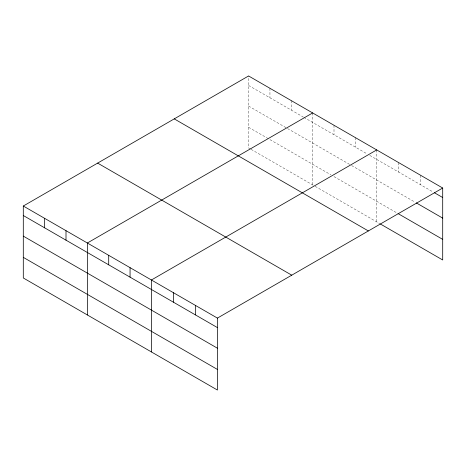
<?xml version="1.0" encoding="UTF-8"?>
<svg xmlns="http://www.w3.org/2000/svg" width="466" height="466" viewBox="0 0 466 466"><rect width="100%" height="100%" fill="white"/><g stroke="black" fill="none" stroke-linecap="round" stroke-linejoin="round"><path stroke-width="0.35" stroke-dasharray="2.33 1.75" d="M248.588 85.453L303.226 116.995M303.855 117.356L367.284 153.978M369.794 155.428L433.269 192.079M248.588 106.062L286.899 128.179M287.528 128.54L350.956 165.162M351.58 165.523L415.043 202.162M248.588 127.294L268.684 138.897M269.942 139.625L330.86 174.791M334 176.608L398.704 213.964M250.475 148.992L248.588 147.903L248.588 75.958M251.098 149.353L314.527 185.975M315.156 186.336L379.842 223.686M420.699 175.327L420.699 184.821M398.704 162.622L398.704 172.117M376.703 149.924L376.703 221.868M355.348 137.598L355.348 147.093M334 125.267L334 134.761M312.645 112.941L312.645 184.885M291.291 100.615L291.291 110.11M269.942 88.284L269.942 97.778"/><path stroke-width="0.7" d="M442.7 188.025L248.588 75.958L23.3 206.024L23.3 277.975L217.412 390.042L217.412 318.097L442.7 188.025L442.7 259.976L380.472 224.047M312.645 112.941L87.358 243.007L87.358 314.958M376.703 149.924L151.415 279.99L151.415 351.941M434.528 192.802L442.7 197.52M416.301 202.891L442.7 218.129M398.704 213.964L442.7 239.367M174.243 118.882L368.356 230.95M97.644 163.106L291.757 275.173M23.3 206.024L217.412 318.097M23.3 215.519L217.412 327.592M23.3 236.128L217.412 348.201M23.3 257.366L217.412 369.433M195.411 305.393L195.411 314.888M173.41 292.695L173.41 302.189M130.061 267.665L130.061 277.159M108.706 255.339L108.706 264.834M66.003 230.682L66.003 240.176M44.654 218.356L44.654 227.851"/></g></svg>
